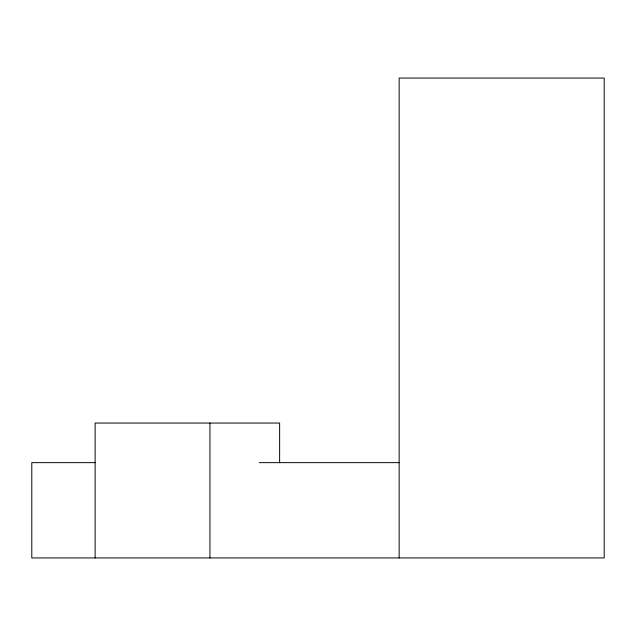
<?xml version="1.0" encoding="UTF-8"?>
<svg xmlns="http://www.w3.org/2000/svg" width="636" height="636" viewBox="0 0 636 636"><rect width="100%" height="100%" fill="white"/><g stroke="black" fill="none" stroke-linecap="round" stroke-linejoin="round"><path stroke-width="0.95" d="M95.384 462.642L31.8 462.642L31.8 557.939L604.2 557.939L604.2 78.061L399.154 78.061L399.154 557.939M259.321 462.642L399.408 462.642M279.625 462.722L279.625 423.051L95.122 423.051L95.122 557.939M209.944 423.051L209.944 557.939"/></g></svg>
